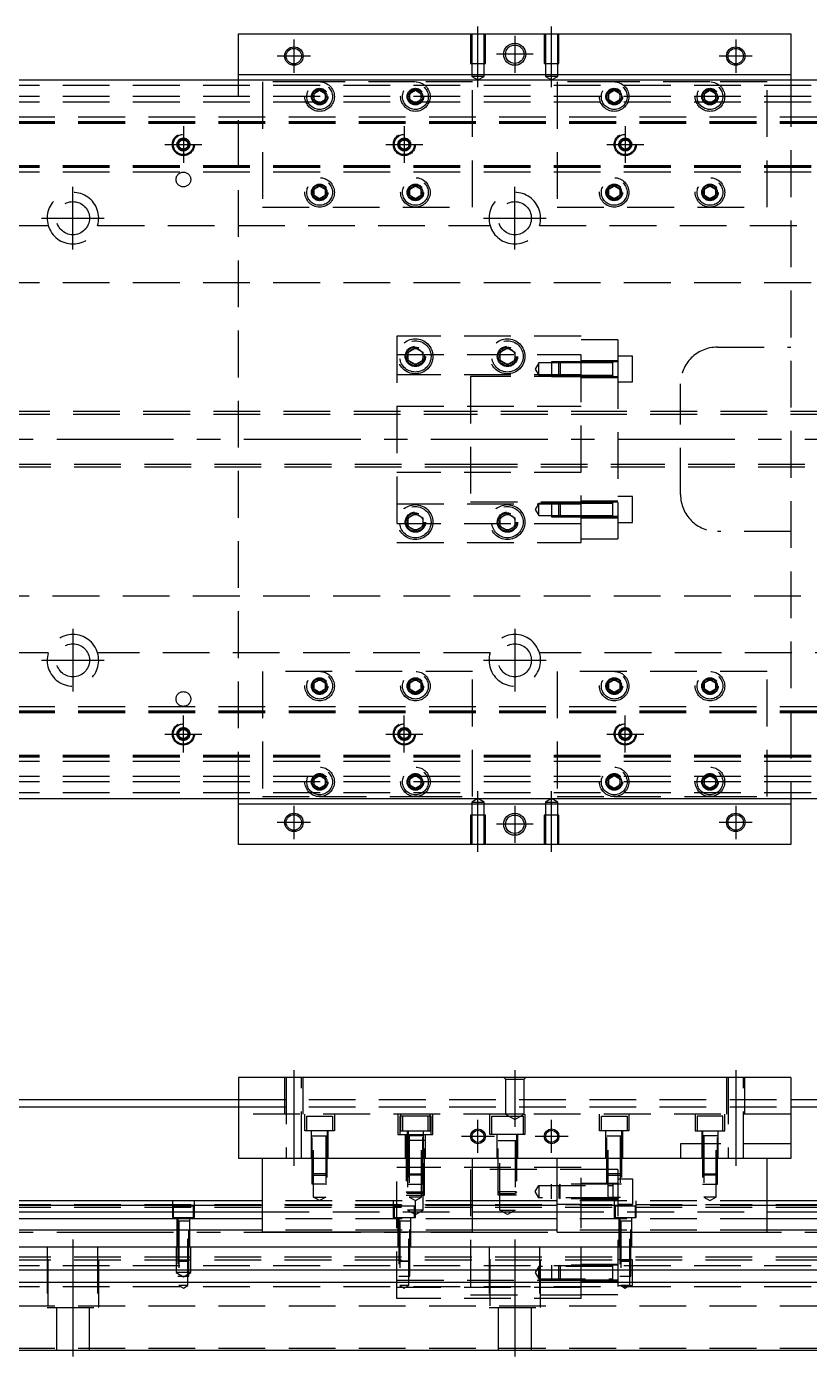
# Model space of a CAD drawing. Extents: x -21 to 783, y -275 to 112.
# Drawn here: x 174.4 to 387, y -249.2 to 112 of the extents above; entities that cross this region are included whole.
import ezdxf

# ---------------------------------------------------------------- set-up
doc = ezdxf.new("R2010")
doc.units = 0
doc.linetypes.add('CENTER', pattern=[50.8, 31.75, -6.35, 6.35, -6.35])
doc.linetypes.add('DASHED', pattern=[19.05, 12.7, -6.35])
doc.layers.get('0').update_dxf_attribs({"linetype": 'CONTINUOUS'})
doc.layers.add('CENTER', color=1, linetype='CENTER')

msp = doc.modelspace()

# ---------------------------------------------------------------- linework, layer by layer
at = {"color": 7, "linetype": 'CONTINUOUS'}
for p, q in [((232, 110), (382, 110)), ((232, 99), (232, 110)), ((382, 110), (382, 99)), ((232, 99), (382, 99)), ((232, 97.5), (232, 99)), ((382, 99), (382, 97.5)), ((611, 97.5), (3, 97.5)), ((3, -97.5), (611, -97.5)), ((232, -99), (232, -97.5)), ((382, -97.5), (382, -99)), ((232, -110), (232, -99)), ((382, -99), (232, -99)), ((382, -99), (382, -110)), ((382, -110), (232, -110)), ((232, -173.2), (232, -195.2)), ((382, -173.2), (232, -173.2)), ((382, -173.2), (382, -195.2)), ((3, -179.2), (232, -179.2)), ((382, -179.2), (611, -179.2)), ((11, -181.2), (232, -181.2)), ((382, -181.2), (603, -181.2)), ((382, -195.2), (232, -195.2)), ((238.5, -215.2), (238.5, -195.2)), ((295.5, -215.2), (295.5, -195.2)), ((318.5, -215.2), (318.5, -195.2)), ((375.5, -215.2), (375.5, -195.2)), ((238.5, -206.7), (17, -206.7)), ((238.5, -207.952272), (17, -207.952272)), ((318.5, -206.7), (295.5, -206.7)), ((318.5, -207.952272), (295.5, -207.952272)), ((597, -206.7), (375.5, -206.7)), ((597, -207.952272), (375.5, -207.952272)), ((17, -209.72668), (238.5, -209.72668)), ((238.5, -211.623076), (17, -211.623076)), ((295.5, -209.72668), (318.5, -209.72668)), ((318.5, -211.623076), (295.5, -211.623076)), ((375.5, -209.72668), (597, -209.72668)), ((597, -211.623076), (375.5, -211.623076)), ((238.5, -214.677372), (17, -214.677372)), ((295.5, -215.2), (238.5, -215.2)), ((318.5, -214.677372), (295.5, -214.677372)), ((318.5, -215.2), (375.5, -215.2)), ((597, -214.677372), (375.5, -214.677372)), ((17, -219.2), (597, -219.2)), ((597, -225.5), (17, -225.5)), ((597, -228.9), (17, -228.9)), ((17, -247.2), (597, -247.2))]:
    msp.add_line(p, q, dxfattribs=at)
at = {"color": 3, "linetype": 'DASHED'}
for p, q in [((295.000006, 110), (295.000006, 102)), ((295.35, 110), (295.35, 102)), ((298.65, 102), (298.65, 110)), ((298.999994, 102), (298.999994, 110)), ((315.000006, 110), (315.000006, 102)), ((315.35, 110), (315.35, 102)), ((318.65, 102), (318.65, 110)), ((318.999994, 102), (318.999994, 110)), ((295.000006, 102), (298.999994, 102)), ((295.35, 102), (295.35, 98.5)), ((298.65, 98.5), (298.65, 102)), ((315.000006, 102), (318.999994, 102)), ((315.35, 102), (315.35, 98.5)), ((318.65, 98.5), (318.65, 102)), ((297, 98.5), (295.35, 98.5)), ((295.35, 98.5), (297, 97.547372)), ((298.65, 98.5), (297, 98.5)), ((297, 97.547372), (298.65, 98.5)), ((317, 98.5), (315.35, 98.5)), ((315.35, 98.5), (317, 97.547372)), ((318.65, 98.5), (317, 98.5)), ((317, 97.547372), (318.65, 98.5)), ((597, 96), (17, 96)), ((232, -97.5), (232, 97.5)), ((254, 97), (238.5, 97)), ((238.5, 97), (238.5, 63)), ((252.5, 93.866026), (254, 94.73205)), ((280, 97), (254, 97)), ((254, 94.73205), (255.5, 93.866026)), ((278.5, 93.866026), (280, 94.73205)), ((295.5, 97), (280, 97)), ((280, 94.73205), (281.5, 93.866026)), ((295.5, 63), (295.5, 97)), ((334, 97), (318.5, 97)), ((318.5, 97), (318.5, 63)), ((332.5, 93.866026), (334, 94.73205)), ((360, 97), (334, 97)), ((334, 94.73205), (335.5, 93.866026)), ((358.5, 93.866026), (360, 94.73205)), ((375.5, 97), (360, 97)), ((360, 94.73205), (361.5, 93.866026)), ((375.5, 63), (375.5, 97)), ((382, 97.5), (382, -97.5)), ((597, 93), (17, 93)), ((597, 91.5), (17, 91.5)), ((252.5, 92.133974), (252.5, 93.866026)), ((254, 91.26795), (252.5, 92.133974)), ((255.5, 92.133974), (254, 91.26795)), ((255.5, 93.866026), (255.5, 92.133974)), ((255.973226, 93.326156), (256, 93)), ((278.5, 92.133974), (278.5, 93.866026)), ((280, 91.26795), (278.5, 92.133974)), ((281.5, 92.133974), (280, 91.26795)), ((281.5, 93.866026), (281.5, 92.133974)), ((281.973226, 93.326156), (282, 93)), ((332.5, 92.133974), (332.5, 93.866026)), ((334, 91.26795), (332.5, 92.133974)), ((335.5, 92.133974), (334, 91.26795)), ((335.5, 93.866026), (335.5, 92.133974)), ((335.973226, 93.326156), (336, 93)), ((358, 93), (358.030168, 93.346066)), ((358.5, 92.133974), (358.5, 93.866026)), ((360, 91.26795), (358.5, 92.133974)), ((361.5, 92.133974), (360, 91.26795)), ((361.5, 93.866026), (361.5, 92.133974)), ((17, 87.5), (597, 87.5)), ((17, 86.247728), (597, 86.247728)), ((17, 86.1147), (597, 86.1147)), ((17, 86.1), (597, 86.1)), ((17, 85.8), (597, 85.8)), ((215.5, 80), (215.516134, 80.21941)), ((215.75, 80.721688), (217, 81.443376)), ((215.75, 79.278312), (215.75, 80.721688)), ((217, 81.443376), (218.25, 80.721688)), ((218.25, 80.721688), (218.25, 79.278312)), ((275.5, 80), (275.516134, 80.21941)), ((275.75, 80.721688), (277, 81.443376)), ((275.75, 79.278312), (275.75, 80.721688)), ((277, 81.443376), (278.25, 80.721688)), ((278.25, 80.721688), (278.25, 79.278312)), ((335.5, 80), (335.52041, 80.24661)), ((335.75, 80.721688), (337, 81.443376)), ((335.75, 79.278312), (335.75, 80.721688)), ((337, 81.443376), (338.25, 80.721688)), ((338.25, 80.721688), (338.25, 79.278312)), ((217, 78.556624), (215.75, 79.278312)), ((218.25, 79.278312), (217, 78.556624)), ((277, 78.556624), (275.75, 79.278312)), ((278.25, 79.278312), (277, 78.556624)), ((337, 78.556624), (335.75, 79.278312)), ((338.25, 79.278312), (337, 78.556624)), ((597, 74.2), (17, 74.2)), ((597, 73.9), (17, 73.9)), ((597, 73.8853), (17, 73.8853)), ((597, 73.752272), (17, 73.752272)), ((597, 72.5), (17, 72.5)), ((252.5, 67.866026), (254, 68.73205)), ((254, 68.73205), (255.5, 67.866026)), ((278.5, 67.866026), (280, 68.73205)), ((280, 68.73205), (281.5, 67.866026)), ((332.5, 67.866026), (334, 68.73205)), ((334, 68.73205), (335.5, 67.866026)), ((358.5, 67.866026), (360, 68.73205)), ((360, 68.73205), (361.5, 67.866026)), ((252, 67), (252.030168, 67.346066)), ((252.5, 66.133974), (252.5, 67.866026)), ((254, 65.26795), (252.5, 66.133974)), ((255.5, 66.133974), (254, 65.26795)), ((255.5, 67.866026), (255.5, 66.133974)), ((278, 67), (278.023172, 67.30356)), ((278.5, 66.133974), (278.5, 67.866026)), ((280, 65.26795), (278.5, 66.133974)), ((281.5, 66.133974), (280, 65.26795)), ((281.5, 67.866026), (281.5, 66.133974)), ((332.5, 66.133974), (332.5, 67.866026)), ((334, 65.26795), (332.5, 66.133974)), ((335.5, 66.133974), (334, 65.26795)), ((335.5, 67.866026), (335.5, 66.133974)), ((335.973226, 67.326156), (336, 67)), ((358, 67), (358.030168, 67.346066)), ((358.5, 66.133974), (358.5, 67.866026)), ((360, 65.26795), (358.5, 66.133974)), ((361.5, 66.133974), (360, 65.26795)), ((361.5, 67.866026), (361.5, 66.133974)), ((238.5, 63), (295.5, 63)), ((318.5, 63), (375.5, 63)), ((73.708204, 58), (180.291796, 58)), ((193.708204, 58), (300.291796, 58)), ((313.708204, 58), (420.291796, 58)), ((597, 42.5), (29.1, 42.5)), ((275, 28), (275, -28)), ((325, 28), (275, 28)), ((325, -28), (325, 28)), ((335, 27), (325, 27)), ((335, 27), (335, 20.976176)), ((275, 23), (325, 23)), ((278, 23.6547), (280, 24.809402)), ((278, 21.3453), (278, 23.6547)), ((280, 24.809402), (282, 23.6547)), ((282, 23.6547), (282, 21.3453)), ((282.483582, 22.786038), (282.5, 22.5)), ((302.5, 22.5), (302.52689, 22.865682)), ((303, 23.6547), (305, 24.809402)), ((303, 21.3453), (303, 23.6547)), ((305, 24.809402), (307, 23.6547)), ((307, 23.6547), (307, 21.3453)), ((339, 22.552558), (335, 22.552558)), ((339, 15.552558), (339, 22.552558)), ((362, 25), (382, 25)), ((280, 20.190598), (278, 21.3453)), ((282, 21.3453), (280, 20.190598)), ((305, 20.190598), (303, 21.3453)), ((307, 21.3453), (305, 20.190598)), ((313.5, 20.702558), (312.547372, 19.052558)), ((312.547372, 19.052558), (313.5, 17.402558)), ((313.5, 17.402558), (313.5, 20.702558)), ((317, 20.702558), (313.5, 20.702558)), ((317, 21.052554), (317, 17.052564)), ((319.35, 21.052554), (317, 21.052554)), ((319, 20.702558), (317, 20.702558)), ((319.35, 21.052558), (319, 20.702558)), ((319, 17.402558), (319, 20.702558)), ((325, 20.702558), (319, 20.702558)), ((325, 20.702558), (319, 20.702558)), ((319.35, 21.052558), (319.35, 17.052558)), ((325, 21.052556), (319.35, 21.052558)), ((325, 21.052554), (319.35, 21.052554)), ((335, 21.302558), (325, 21.302558)), ((333.605, 21.052558), (325, 21.052556)), ((335, 20.976176), (325, 20.976176)), ((333.6, 20.702558), (325, 20.702558)), ((335, 21.052558), (333.595, 21.052558)), ((333.6, 17.05324), (333.6, 21.052564)), ((333.6, 20.836098), (333.6, 21.052558)), ((333.6, 21.052558), (333.6, 20.835892)), ((335, 20.976176), (335, -20.976176)), ((325, 17.5), (275, 17.5)), ((295, 17), (295, -17)), ((325, 17), (295, 17)), ((313.5, 17.402558), (317, 17.402558)), ((317, 17.402558), (319, 17.402558)), ((317, 17.052564), (319.35, 17.052564)), ((319, 17.402558), (325, 17.402558)), ((319, 17.402558), (319.35, 17.052558)), ((319, 17.402558), (325, 17.402558)), ((319.35, 17.052564), (325, 17.052564)), ((319.35, 17.052558), (325, 17.052562)), ((325, 17.402558), (333.6, 17.402558)), ((325, 17.052562), (333.605, 17.052558)), ((325, 16.802558), (335, 16.802558)), ((333.595, 17.052558), (335, 17.052558)), ((333.6, 17.269268), (333.6, 17.052558)), ((333.6, 17.052558), (333.6, 17.26902)), ((333.6, 17.052554), (333.6, 17.05324)), ((335, 15.552558), (339, 15.552558)), ((352, -15), (352, 15)), ((295, 7.5), (54, 7.5)), ((275, 9), (325, 9)), ((335, 7.5), (295, 7.5)), ((335, 7.499994), (295, 7.499994)), ((547.005, 7.5), (335, 7.5)), ((295, 6.75), (54, 6.75)), ((335, 6.75), (295, 6.75)), ((335, 6.75), (295, 6.75)), ((547, 6.75), (335, 6.75)), ((54, -6.75), (295, -6.75)), ((295, -6.75), (335, -6.75)), ((295, -6.75), (335, -6.75)), ((335, -6.75), (547, -6.75)), ((54, -7.5), (295, -7.5)), ((325, -9), (275, -9)), ((295, -7.499994), (335, -7.499994)), ((295, -7.5), (335, -7.5)), ((335, -7.5), (547.005, -7.5)), ((275, -17.5), (325, -17.5)), ((295, -17), (325, -17)), ((313.5, -17.402558), (312.547372, -19.052558)), ((313.5, -20.702558), (313.5, -17.402558)), ((317, -17.402558), (313.5, -17.402558)), ((317, -17.052564), (317, -21.052554)), ((319.35, -17.052564), (317, -17.052564)), ((319, -17.402558), (317, -17.402558)), ((319.35, -17.052558), (319, -17.402558)), ((319, -20.702558), (319, -17.402558)), ((325, -17.402558), (319, -17.402558)), ((325, -17.402558), (319, -17.402558)), ((319.35, -17.052558), (319.35, -21.052558)), ((325, -17.052562), (319.35, -17.052558)), ((325, -17.052564), (319.35, -17.052564)), ((335, -16.802558), (325, -16.802558)), ((333.605, -17.052558), (325, -17.052562)), ((333.6, -17.402558), (325, -17.402558)), ((335, -17.052558), (333.595, -17.052558)), ((333.6, -21.051878), (333.6, -17.052554)), ((333.6, -17.26902), (333.6, -17.052558)), ((333.6, -17.052558), (333.6, -17.269226)), ((333.6, -20.836098), (333.6, -17.26902)), ((339, -15.552558), (335, -15.552558)), ((339, -22.552558), (339, -15.552558)), ((278, -21.3453), (280, -20.190598)), ((278, -23.6547), (278, -21.3453)), ((280, -20.190598), (282, -21.3453)), ((282, -21.3453), (282, -23.6547)), ((303, -21.3453), (305, -20.190598)), ((303, -23.6547), (303, -21.3453)), ((305, -20.190598), (307, -21.3453)), ((307, -21.3453), (307, -23.6547)), ((312.547372, -19.052558), (313.5, -20.702558)), ((313.5, -20.702558), (317, -20.702558)), ((317, -20.702558), (319, -20.702558)), ((317, -21.052554), (319.35, -21.052554)), ((319, -20.702558), (325, -20.702558)), ((319, -20.702558), (319.35, -21.052558)), ((319, -20.702558), (325, -20.702558)), ((319.35, -21.052554), (325, -21.052554)), ((319.35, -21.052558), (325, -21.052556)), ((325, -20.702558), (333.6, -20.702558)), ((335, -20.976176), (325, -20.976176)), ((325, -21.052556), (333.605, -21.052558)), ((325, -21.302558), (335, -21.302558)), ((333.595, -21.052558), (335, -21.052558)), ((333.6, -20.83585), (333.6, -21.052558)), ((333.6, -21.052558), (333.6, -20.836098)), ((333.6, -21.052564), (333.6, -21.051878)), ((335, -20.976176), (335, -27)), ((325, -23), (275, -23)), ((277.5, -22.5), (277.534018, -22.088984)), ((280, -24.809402), (278, -23.6547)), ((282, -23.6547), (280, -24.809402)), ((302.5, -22.5), (302.52689, -22.134318)), ((305, -24.809402), (303, -23.6547)), ((307, -23.6547), (305, -24.809402)), ((335, -22.552558), (339, -22.552558)), ((382, -25), (362, -25)), ((275, -28), (325, -28)), ((325, -27), (335, -27)), ((29.1, -42.5), (597, -42.5)), ((180.291796, -58), (73.708204, -58)), ((300.291796, -58), (193.708204, -58)), ((420.291796, -58), (313.708204, -58)), ((238.5, -63), (238.5, -97)), ((295.5, -63), (238.5, -63)), ((295.5, -97), (295.5, -63)), ((375.5, -63), (318.5, -63)), ((318.5, -63), (318.5, -97)), ((375.5, -97), (375.5, -63)), ((252, -67), (252.030168, -66.653934)), ((252.5, -66.133974), (254, -65.26795)), ((252.5, -67.866026), (252.5, -66.133974)), ((254, -68.73205), (252.5, -67.866026)), ((254, -65.26795), (255.5, -66.133974)), ((255.5, -67.866026), (254, -68.73205)), ((255.5, -66.133974), (255.5, -67.866026)), ((278, -67), (278.023172, -66.69644)), ((278.5, -66.133974), (280, -65.26795)), ((278.5, -67.866026), (278.5, -66.133974)), ((280, -68.73205), (278.5, -67.866026)), ((280, -65.26795), (281.5, -66.133974)), ((281.5, -67.866026), (280, -68.73205)), ((281.5, -66.133974), (281.5, -67.866026)), ((332, -67), (332.023172, -66.69644)), ((332.5, -66.133974), (334, -65.26795)), ((332.5, -67.866026), (332.5, -66.133974)), ((334, -68.73205), (332.5, -67.866026)), ((334, -65.26795), (335.5, -66.133974)), ((335.5, -67.866026), (334, -68.73205)), ((335.5, -66.133974), (335.5, -67.866026)), ((358.5, -66.133974), (360, -65.26795)), ((358.5, -67.866026), (358.5, -66.133974)), ((360, -68.73205), (358.5, -67.866026)), ((360, -65.26795), (361.5, -66.133974)), ((361.5, -67.866026), (360, -68.73205)), ((361.5, -66.133974), (361.5, -67.866026)), ((361.973226, -66.673844), (362, -67)), ((17, -72.5), (597, -72.5)), ((17, -73.752272), (597, -73.752272)), ((17, -73.8853), (597, -73.8853)), ((17, -73.9), (597, -73.9)), ((17, -74.2), (597, -74.2)), ((215.75, -79.278312), (217, -78.556624)), ((215.75, -80.721688), (215.75, -79.278312)), ((217, -78.556624), (218.25, -79.278312)), ((218.25, -79.278312), (218.25, -80.721688)), ((275.75, -79.278312), (277, -78.556624)), ((275.75, -80.721688), (275.75, -79.278312)), ((277, -78.556624), (278.25, -79.278312)), ((278.25, -79.278312), (278.25, -80.721688)), ((335.75, -79.278312), (337, -78.556624)), ((335.75, -80.721688), (335.75, -79.278312)), ((337, -78.556624), (338.25, -79.278312)), ((338.25, -79.278312), (338.25, -80.721688)), ((217, -81.443376), (215.75, -80.721688)), ((218.25, -80.721688), (217, -81.443376)), ((218.477374, -79.74045), (218.5, -80)), ((277, -81.443376), (275.75, -80.721688)), ((278.25, -80.721688), (277, -81.443376)), ((278.477374, -79.74045), (278.5, -80)), ((335.5, -80), (335.52041, -79.75339)), ((337, -81.443376), (335.75, -80.721688)), ((338.25, -80.721688), (337, -81.443376)), ((597, -85.8), (17, -85.8)), ((597, -86.1), (17, -86.1)), ((597, -86.1147), (17, -86.1147)), ((597, -86.247728), (17, -86.247728)), ((597, -87.5), (17, -87.5)), ((597, -91.5), (17, -91.5)), ((597, -93), (17, -93)), ((252, -93), (252.030168, -92.653934)), ((252.5, -92.133974), (254, -91.26795)), ((252.5, -93.866026), (252.5, -92.133974)), ((254, -94.73205), (252.5, -93.866026)), ((254, -91.26795), (255.5, -92.133974)), ((255.5, -93.866026), (254, -94.73205)), ((255.5, -92.133974), (255.5, -93.866026)), ((278.5, -92.133974), (280, -91.26795)), ((278.5, -93.866026), (278.5, -92.133974)), ((280, -94.73205), (278.5, -93.866026)), ((280, -91.26795), (281.5, -92.133974)), ((281.5, -93.866026), (280, -94.73205)), ((281.5, -92.133974), (281.5, -93.866026)), ((281.973226, -92.673844), (282, -93)), ((332, -93), (332.023172, -92.69644)), ((332.5, -92.133974), (334, -91.26795)), ((332.5, -93.866026), (332.5, -92.133974)), ((334, -94.73205), (332.5, -93.866026)), ((334, -91.26795), (335.5, -92.133974)), ((335.5, -93.866026), (334, -94.73205)), ((335.5, -92.133974), (335.5, -93.866026)), ((358.5, -92.133974), (360, -91.26795)), ((358.5, -93.866026), (358.5, -92.133974)), ((360, -94.73205), (358.5, -93.866026)), ((360, -91.26795), (361.5, -92.133974)), ((361.5, -93.866026), (360, -94.73205)), ((361.5, -92.133974), (361.5, -93.866026)), ((361.973226, -92.673844), (362, -93)), ((597, -96), (17, -96)), ((238.5, -97), (254, -97)), ((254, -97), (280, -97)), ((280, -97), (295.5, -97)), ((318.5, -97), (334, -97)), ((334, -97), (360, -97)), ((360, -97), (375.5, -97)), ((297, -97.547372), (295.35, -98.5)), ((295.35, -98.5), (297, -98.5)), ((295.35, -98.5), (295.35, -102)), ((298.65, -98.5), (297, -97.547372)), ((297, -98.5), (298.65, -98.5)), ((298.65, -102), (298.65, -98.5)), ((317, -97.547372), (315.35, -98.5)), ((315.35, -98.5), (317, -98.5)), ((315.35, -98.5), (315.35, -102)), ((318.65, -98.5), (317, -97.547372)), ((317, -98.5), (318.65, -98.5)), ((318.65, -102), (318.65, -98.5)), ((298.999994, -102), (295.000006, -102)), ((295.000006, -102), (295.000006, -110)), ((295.35, -102), (295.35, -110)), ((298.65, -110), (298.65, -102)), ((298.999994, -110), (298.999994, -102)), ((318.999994, -102), (315.000006, -102)), ((315.000006, -102), (315.000006, -110)), ((315.35, -102), (315.35, -110)), ((318.65, -110), (318.65, -102)), ((318.999994, -110), (318.999994, -102)), ((244.500006, -173.2), (244.500006, -183.2)), ((244.9, -173.2), (244.9, -195.2)), ((249.1, -195.2), (249.1, -173.2)), ((249.499994, -183.2), (249.499994, -173.2)), ((304.5, -173.7), (304, -173.2)), ((309.5, -173.7), (310, -173.2)), ((364.500006, -173.2), (364.500006, -183.2)), ((364.9, -173.2), (364.9, -195.2)), ((369.1, -195.2), (369.1, -173.2)), ((369.499994, -183.2), (369.499994, -173.2)), ((304.5, -173.7), (304.5, -183.2)), ((304.5, -173.7), (309.5, -173.7)), ((309.5, -183.2), (309.5, -173.7)), ((232, -179.2), (382, -179.2)), ((232, -181.2), (382, -181.2)), ((382, -183.2), (232, -183.2)), ((250, -187.7), (250, -183.2)), ((250.5, -183.7), (257.5, -183.7)), ((250.5, -187.7), (250.5, -183.7)), ((257.5, -183.7), (257.5, -187.7)), ((258, -183.2), (258, -187.7)), ((275.25, -183.2), (275.25, -188.7)), ((276.5, -183.7), (275.75, -183.7)), ((275.75, -183.7), (275.75, -188.7)), ((276, -183.2), (276, -187.7)), ((283.5, -183.7), (276.5, -183.7)), ((276.5, -183.7), (276.5, -187.7)), ((283.5, -183.7), (276.5, -183.7)), ((283.5, -187.7), (283.5, -183.7)), ((284.25, -183.7), (283.5, -183.7)), ((284, -187.7), (284, -183.2)), ((284.25, -188.7), (284.25, -183.7)), ((284.75, -188.7), (284.75, -183.2)), ((300.25, -188.7), (300.25, -183.2)), ((300.75, -183.7), (301.5, -183.7)), ((300.75, -188.7), (300.75, -183.7)), ((301.5, -183.7), (308.5, -183.7)), ((309.5, -183.2), (304.5, -183.2)), ((304.5, -183.2), (307, -184.643376)), ((307, -184.643376), (309.5, -183.2)), ((308.5, -183.7), (309.25, -183.7)), ((309.25, -183.7), (309.25, -188.7)), ((309.75, -183.2), (309.75, -188.7)), ((330, -187.7), (330, -183.2)), ((330.5, -183.7), (337.5, -183.7)), ((330.5, -187.7), (330.5, -183.7)), ((337.5, -183.7), (337.5, -187.7)), ((338, -183.2), (338, -187.7)), ((356, -183.2), (356, -187.7)), ((363.5, -183.7), (356.5, -183.7)), ((356.5, -183.7), (356.5, -187.7)), ((363.5, -187.7), (363.5, -183.7)), ((364, -187.7), (364, -183.2)), ((258, -187.7), (250, -187.7)), ((251.75, -195.2), (251.75, -187.7)), ((252.000006, -202.2), (251.999986, -187.7)), ((256.000014, -187.7), (255.999994, -202.2)), ((256.25, -187.7), (256.25, -195.2)), ((276, -187.7), (284, -187.7)), ((277.75, -187.7), (277.75, -195.2)), ((277.999986, -187.7), (278.000006, -202.2)), ((281.999994, -202.2), (282.000014, -187.7)), ((282.25, -195.2), (282.25, -187.7)), ((338, -187.7), (330, -187.7)), ((331.75, -195.2), (331.75, -187.7)), ((332.000006, -202.2), (331.999986, -187.7)), ((336.000014, -187.7), (335.999994, -202.2)), ((336.25, -187.7), (336.25, -195.2)), ((356, -187.7), (364, -187.7)), ((357.75, -187.7), (357.75, -195.2)), ((357.999986, -187.7), (358.000006, -202.2)), ((361.999994, -202.2), (362.000014, -187.7)), ((362.25, -195.2), (362.25, -187.7)), ((251.999994, -189.1), (256.000006, -189.1)), ((252.35, -205.7), (252.35, -189.1)), ((255.65, -189.1), (255.65, -205.7)), ((275.25, -188.7), (284.75, -188.7)), ((277.25, -188.7), (277.25, -195.2)), ((282.500006, -190.3), (277.499994, -190.3)), ((277.500006, -188.7), (277.500006, -205.2)), ((277.9, -190.3), (277.9, -209.2)), ((282.000006, -189.1), (277.999994, -189.1)), ((278.35, -189.1), (278.35, -205.7)), ((281.65, -205.7), (281.65, -189.1)), ((282.1, -209.2), (282.1, -190.3)), ((282.499994, -205.2), (282.499994, -188.7)), ((282.75, -195.2), (282.75, -188.7)), ((309.75, -188.7), (300.25, -188.7)), ((302.25, -195.2), (302.25, -188.7)), ((302.499994, -190.3), (307.500006, -190.3)), ((302.500006, -205.2), (302.500006, -188.7)), ((302.9, -209.2), (302.9, -190.3)), ((307.1, -190.3), (307.1, -209.2)), ((307.499994, -188.7), (307.499994, -205.2)), ((307.75, -188.7), (307.75, -195.2)), ((331.999994, -189.1), (336.000006, -189.1)), ((332.35, -205.7), (332.35, -189.1)), ((335.65, -189.1), (335.65, -205.7)), ((352, -191.2), (352, -195.2)), ((382, -191.2), (352, -191.2)), ((362.000006, -189.1), (357.999994, -189.1)), ((358.35, -189.1), (358.35, -205.7)), ((361.65, -205.7), (361.65, -189.1)), ((275, -233.2), (275, -195.2)), ((325, -197.7), (275, -197.7)), ((332, -198.2), (295, -198.2)), ((295, -198.2), (295, -232.2)), ((325, -233.2), (325, -195.2)), ((325, -232.2), (325, -198.2)), ((332.35, -198.2), (332, -198.2)), ((335, -198.2), (332.35, -198.2)), ((335, -198.2), (335, -232.2)), ((256, -199.35), (252, -199.35)), ((252.35, -199.7), (252, -199.35)), ((255.999994, -202.2), (252.000006, -202.2)), ((252.35, -199.7), (255.65, -199.7)), ((256, -199.35), (255.65, -199.7)), ((278, -199.35), (282, -199.35)), ((278, -199.35), (278.35, -199.7)), ((278.000006, -202.2), (281.999994, -202.2)), ((281.65, -199.7), (278.35, -199.7)), ((281.65, -199.7), (282, -199.35)), ((335, -202.199975), (317, -202.200006)), ((317, -206.199994), (317, -202.200006)), ((319, -202.55), (319.35, -202.2)), ((319.35, -204.9), (319.35, -202.2)), ((325, -201.95), (335, -201.95)), ((336, -199.35), (332, -199.35)), ((332.35, -199.7), (332, -199.35)), ((335.999994, -202.2), (332.000006, -202.2)), ((332.35, -199.7), (335.65, -199.7)), ((333.6, -202.199994), (333.6, -206.200006)), ((335, -200.7), (339, -200.7)), ((336, -199.35), (335.65, -199.7)), ((339, -200.7), (339, -207.7)), ((358, -199.35), (362, -199.35)), ((358, -199.35), (358.35, -199.7)), ((358.000006, -202.2), (361.999994, -202.2)), ((361.65, -199.7), (358.35, -199.7)), ((361.65, -199.7), (362, -199.35)), ((252.35, -205.7), (255.65, -205.7)), ((254, -206.652628), (252.35, -205.7)), ((255.65, -205.7), (254, -206.652628)), ((277.5, -204.3), (282.5, -204.3)), ((277.5, -204.3), (277.9, -204.7)), ((277.500006, -205.2), (282.499994, -205.2)), ((282.1, -204.7), (277.9, -204.7)), ((281.65, -205.7), (278.35, -205.7)), ((278.35, -205.7), (280, -206.652628)), ((280, -206.652628), (281.65, -205.7)), ((282.1, -204.7), (282.5, -204.3)), ((307.5, -204.3), (302.5, -204.3)), ((302.9, -204.7), (302.5, -204.3)), ((307.499994, -205.2), (302.500006, -205.2)), ((302.9, -204.7), (307.1, -204.7)), ((307.5, -204.3), (307.1, -204.7)), ((312.547372, -204.2), (313.5, -202.55)), ((313.5, -205.85), (312.547372, -204.2)), ((313.5, -202.55), (313.5, -205.85)), ((313.5, -202.55), (333.6, -202.55)), ((333.6, -205.85), (313.5, -205.85)), ((319, -202.55), (319, -204.9)), ((319, -204.9), (319, -205.85)), ((319.35, -206.2), (319, -205.85)), ((319.35, -206.2), (319.35, -204.9)), ((332.35, -205.7), (335.65, -205.7)), ((334, -206.652628), (332.35, -205.7)), ((335.65, -205.7), (334, -206.652628)), ((361.65, -205.7), (358.35, -205.7)), ((358.35, -205.7), (360, -206.652628)), ((360, -206.652628), (361.65, -205.7)), ((54, -207.699332), (547.005, -207.699332)), ((54, -208.449332), (547, -208.449332)), ((214, -206.7), (214, -211.2)), ((219.75, -208.2), (214.25, -208.2)), ((214.25, -208.2), (214.25, -211.2)), ((219.75, -211.2), (219.75, -208.2)), ((220, -211.2), (220, -206.7)), ((295.5, -206.7), (238.5, -206.7)), ((295.5, -207.952272), (238.5, -207.952272)), ((274, -206.7), (274, -211.2)), ((279.75, -208.2), (274.25, -208.2)), ((274.25, -208.2), (274.25, -211.2)), ((282.1, -209.2), (277.9, -209.2)), ((277.9, -209.2), (280, -210.412436)), ((279.75, -211.2), (279.75, -208.2)), ((280, -211.2), (280, -206.7)), ((280, -210.412436), (282.1, -209.2)), ((302.9, -209.2), (307.1, -209.2)), ((305, -210.412436), (302.9, -209.2)), ((307.1, -209.2), (305, -210.412436)), ((335, -206.200025), (317, -206.199994)), ((375.5, -206.7), (318.5, -206.7)), ((325, -207.700006), (318.5, -207.700006)), ((375.5, -207.952272), (318.5, -207.952272)), ((335, -206.45), (325, -206.45)), ((334, -206.7), (334, -211.2)), ((339.75, -208.2), (334.25, -208.2)), ((334.25, -208.2), (334.25, -211.2)), ((335, -207.7), (339, -207.7)), ((339, -207.7), (335, -207.7)), ((339.75, -211.2), (339.75, -208.2)), ((340, -211.2), (340, -206.7)), ((214, -211.2), (220, -211.2)), ((215.25, -211.2), (215.25, -219.2)), ((218.500006, -212.2), (215.499994, -212.2)), ((215.500006, -211.2), (215.500006, -227.2)), ((215.75, -212.2), (215.75, -229.7)), ((218.25, -229.7), (218.25, -212.2)), ((218.499994, -227.2), (218.499994, -211.2)), ((218.75, -219.2), (218.75, -211.2)), ((238.5, -209.72668), (295.5, -209.72668)), ((295.5, -211.623076), (238.5, -211.623076)), ((274, -211.2), (280, -211.2)), ((275.25, -211.2), (275.25, -219.2)), ((278.500006, -212.2), (275.499994, -212.2)), ((275.500006, -211.2), (275.500006, -227.2)), ((275.75, -212.2), (275.75, -229.7)), ((278.25, -229.7), (278.25, -212.2)), ((278.499994, -227.2), (278.499994, -211.2)), ((278.75, -219.2), (278.75, -211.2)), ((318.5, -209.72668), (375.5, -209.72668)), ((375.5, -211.623076), (318.5, -211.623076)), ((334, -211.2), (340, -211.2)), ((335.25, -211.2), (335.25, -219.2)), ((338.500006, -212.2), (335.499994, -212.2)), ((335.500006, -211.2), (335.500006, -227.2)), ((335.75, -212.2), (335.75, -229.7)), ((338.25, -229.7), (338.25, -212.2)), ((338.499994, -227.2), (338.499994, -211.2)), ((338.75, -219.2), (338.75, -211.2)), ((295.5, -214.677372), (238.5, -214.677372)), ((375.5, -214.677372), (318.5, -214.677372)), ((180, -219.2), (180, -235.7)), ((180.291796, -235.2), (180.291796, -219.2)), ((193.708204, -219.2), (193.708204, -235.2)), ((194, -235.7), (194, -219.2)), ((215, -219.2), (215, -226.2)), ((219, -226.2), (219, -219.2)), ((300, -219.2), (300, -235.7)), ((300.291796, -235.2), (300.291796, -219.2)), ((313.708204, -219.2), (313.708204, -235.2)), ((314, -235.7), (314, -219.2)), ((54, -221.95), (547, -221.95)), ((54, -222.7), (547.005, -222.7)), ((215.5, -222.95), (218.5, -222.95)), ((215.5, -222.95), (215.75, -223.2)), ((218.25, -223.2), (215.75, -223.2)), ((218.25, -223.2), (218.5, -222.95)), ((275.5, -222.95), (278.5, -222.95)), ((275.5, -222.95), (275.75, -223.2)), ((278.25, -223.2), (275.75, -223.2)), ((278.25, -223.2), (278.5, -222.95)), ((339, -222.7), (335, -222.7)), ((335.5, -222.95), (338.5, -222.95)), ((335.5, -222.95), (335.75, -223.2)), ((338.25, -223.2), (335.75, -223.2)), ((338.25, -223.2), (338.5, -222.95)), ((339, -229.7), (339, -222.7)), ((597, -224.35), (17, -224.35)), ((219, -226.2), (215, -226.2)), ((215, -226.2), (217, -227.3547)), ((215.500006, -227.2), (218.499994, -227.2)), ((217, -227.3547), (219, -226.2)), ((275.500006, -227.2), (278.499994, -227.2)), ((313.5, -224.55), (312.547372, -226.2)), ((312.547372, -226.2), (313.5, -227.85)), ((313.5, -227.85), (313.5, -224.55)), ((333.6, -224.55), (313.5, -224.55)), ((335, -224.199975), (317, -224.200006)), ((317, -224.200006), (317, -228.199994)), ((319.35, -224.2), (319, -224.55)), ((319, -225.5), (319, -224.55)), ((319, -227.85), (319, -225.5)), ((319.35, -224.2), (319.35, -225.5)), ((319.35, -225.5), (319.35, -228.2)), ((335, -223.95), (325, -223.95)), ((333.6, -228.200006), (333.6, -224.199994)), ((335.500006, -227.2), (338.499994, -227.2)), ((597, -230.05), (17, -230.05)), ((218.25, -229.7), (215.75, -229.7)), ((215.75, -229.7), (217, -230.421688)), ((217, -230.421688), (218.25, -229.7)), ((275, -228.2), (325, -228.2)), ((325, -230.208332), (275, -230.208332)), ((278.25, -229.7), (275.75, -229.7)), ((275.75, -229.7), (277, -230.421688)), ((277, -230.421688), (278.25, -229.7)), ((313.5, -227.85), (333.6, -227.85)), ((335, -228.200025), (317, -228.199994)), ((319, -227.85), (319.35, -228.2)), ((325, -228.45), (335, -228.45)), ((335, -229.7), (339, -229.7)), ((338.25, -229.7), (335.75, -229.7)), ((335.75, -229.7), (337, -230.421688)), ((337, -230.421688), (338.25, -229.7)), ((325, -233.2), (275, -233.2)), ((295, -232.2), (325, -232.2)), ((335, -232.2), (325, -232.2)), ((17, -235.2), (597, -235.2)), ((180, -235.7), (194, -235.7)), ((182.5, -235.7), (182.5, -247.2)), ((191.5, -247.2), (191.5, -235.7)), ((300, -235.7), (314, -235.7)), ((302.5, -235.7), (302.5, -247.2)), ((311.5, -247.2), (311.5, -235.7)), ((17, -246.7), (597, -246.7))]:
    msp.add_line(p, q, dxfattribs=at)
at = {"color": 3, "linetype": 'CONTINUOUS'}
for centre, radius in [((247, 104), 2.5), ((367, 104), 2.5), ((247, -104), 2.5), ((367, -104), 2.5), ((297, -189.2), 2), ((317, -189.2), 2)]:
    msp.add_circle(centre, radius, dxfattribs=at)
at = {"color": 7, "linetype": 'CONTINUOUS'}
for centre, radius in [((247, 104), 2.1), ((307, 104.5), 3), ((307, 104.5), 2.5), ((367, 104), 2.1), ((247, -104), 2.1), ((307, -104.5), 3), ((307, -104.5), 2.5), ((367, -104), 2.1), ((297, -189.2), 1.65), ((317, -189.2), 1.65)]:
    msp.add_circle(centre, radius, dxfattribs=at)
at = {"color": 3, "linetype": 'DASHED'}
for centre, radius in [((254, 93), 4), ((254, 93), 3.5), ((254, 93), 2.25), ((254, 93), 2), ((280, 93), 4), ((280, 93), 3.5), ((280, 93), 2.25), ((280, 93), 2), ((334, 93), 4), ((334, 93), 3.5), ((334, 93), 2.25), ((334, 93), 2), ((360, 93), 4), ((360, 93), 3.5), ((360, 93), 2.25), ((360, 93), 2), ((217, 80), 3), ((217, 80), 2.75), ((217, 80), 1.75), ((217, 80), 1.5), ((217, 80), 1.25), ((277, 80), 3), ((277, 80), 2.75), ((277, 80), 1.75), ((277, 80), 1.5), ((277, 80), 1.25), ((337, 80), 3), ((337, 80), 2.75), ((337, 80), 1.75), ((337, 80), 1.5), ((337, 80), 1.25), ((217, 70.5), 2), ((254, 67), 4), ((254, 67), 3.5), ((254, 67), 2.25), ((254, 67), 2), ((254, 67), 1.65), ((280, 67), 4), ((280, 67), 3.5), ((280, 67), 2.25), ((280, 67), 2), ((280, 67), 1.65), ((334, 67), 4), ((334, 67), 3.5), ((334, 67), 2.25), ((334, 67), 2), ((334, 67), 1.65), ((360, 67), 4), ((360, 67), 3.5), ((360, 67), 2.25), ((360, 67), 2), ((360, 67), 1.65), ((187, 60), 4.5), ((307, 60), 4.5), ((280, 22.5), 4.75), ((280, 22.5), 4.25), ((305, 22.5), 4.75), ((305, 22.5), 4.25), ((280, 22.5), 2.75), ((280, 22.5), 2.5), ((280, 22.5), 2.1), ((305, 22.5), 2.75), ((305, 22.5), 2.5), ((305, 22.5), 2.1), ((280, -22.5), 4.75), ((305, -22.5), 4.75), ((280, -22.5), 4.25), ((280, -22.5), 2.75), ((280, -22.5), 2.5), ((280, -22.5), 2.1), ((305, -22.5), 4.25), ((305, -22.5), 2.75), ((305, -22.5), 2.5), ((305, -22.5), 2.1), ((187, -60), 4.5), ((307, -60), 4.5), ((254, -67), 4), ((254, -67), 3.5), ((254, -67), 2.25), ((254, -67), 2), ((280, -67), 4), ((280, -67), 3.5), ((280, -67), 2.25), ((280, -67), 2), ((334, -67), 4), ((334, -67), 3.5), ((334, -67), 2.25), ((334, -67), 2), ((360, -67), 4), ((360, -67), 3.5), ((360, -67), 2.25), ((360, -67), 2), ((217, -70.5), 2), ((254, -67), 1.65), ((280, -67), 1.65), ((334, -67), 1.65), ((360, -67), 1.65), ((217, -80), 3), ((217, -80), 2.75), ((217, -80), 1.75), ((217, -80), 1.5), ((217, -80), 1.25), ((277, -80), 3), ((277, -80), 2.75), ((277, -80), 1.75), ((277, -80), 1.5), ((277, -80), 1.25), ((337, -80), 3), ((337, -80), 2.75), ((337, -80), 1.75), ((337, -80), 1.5), ((337, -80), 1.25), ((254, -93), 4), ((254, -93), 3.5), ((280, -93), 4), ((280, -93), 3.5), ((334, -93), 4), ((334, -93), 3.5), ((360, -93), 4), ((360, -93), 3.5), ((254, -93), 2.25), ((254, -93), 2), ((280, -93), 2.25), ((280, -93), 2), ((334, -93), 2.25), ((334, -93), 2), ((360, -93), 2.25), ((360, -93), 2)]:
    msp.add_circle(centre, radius, dxfattribs=at)
for centre, radius, start, end in [((254, 93), 1.65, 144.619977, 155.380023), ((254, 93), 1.65, 95.380023, 144.619977), ((254, 93), 1.65, 84.619977, 95.380023), ((254, 93), 1.65, 35.380023, 84.619977), ((254, 93), 1.65, 24.619977, 35.380023), ((280, 93), 1.65, 144.619977, 155.380023), ((280, 93), 1.65, 95.380023, 144.619977), ((280, 93), 1.65, 84.619977, 95.380023), ((280, 93), 1.65, 35.380023, 84.619977), ((280, 93), 1.65, 24.619977, 35.380023), ((334, 93), 1.65, 144.619977, 155.380023), ((334, 93), 1.65, 95.380023, 144.619977), ((334, 93), 1.65, 84.619977, 95.380023), ((334, 93), 1.65, 35.380023, 84.619977), ((334, 93), 1.65, 24.619977, 35.380023), ((360, 93), 1.65, 144.619977, 155.380023), ((360, 93), 1.65, 95.380023, 144.619977), ((360, 93), 1.65, 84.619977, 95.380023), ((360, 93), 1.65, 35.380023, 84.619977), ((360, 93), 1.65, 24.619977, 35.380023), ((254, 93), 1.65, 155.380023, 180), ((254, 93), 1.65, 180, 204.619977), ((254, 93), 1.65, 204.619977, 215.380023), ((254, 93), 1.65, 215.380023, 264.619977), ((254, 93), 1.65, 264.619977, 275.380023), ((254, 93), 1.65, 275.380023, 324.619977), ((254, 93), 1.65, 324.619977, 335.380023), ((254, 93), 1.65, 335.380023, 24.619977), ((280, 93), 1.65, 155.380023, 180), ((280, 93), 1.65, 180, 204.619977), ((280, 93), 1.65, 204.619977, 215.380023), ((280, 93), 1.65, 215.380023, 264.619977), ((280, 93), 1.65, 264.619977, 275.380023), ((280, 93), 1.65, 275.380023, 324.619977), ((280, 93), 1.65, 324.619977, 335.380023), ((280, 93), 1.65, 335.380023, 24.619977), ((334, 93), 1.65, 155.380023, 180), ((334, 93), 1.65, 180, 204.619977), ((334, 93), 1.65, 204.619977, 215.380023), ((334, 93), 1.65, 215.380023, 264.619977), ((334, 93), 1.65, 264.619977, 275.380023), ((334, 93), 1.65, 275.380023, 324.619977), ((334, 93), 1.65, 324.619977, 335.380023), ((334, 93), 1.65, 335.380023, 24.619977), ((360, 93), 1.65, 155.380023, 180), ((360, 93), 1.65, 180, 204.619977), ((360, 93), 1.65, 204.619977, 215.380023), ((360, 93), 1.65, 215.380023, 264.619977), ((360, 93), 1.65, 264.619977, 275.380023), ((360, 93), 1.65, 275.380023, 324.619977), ((360, 93), 1.65, 324.619977, 335.380023), ((360, 93), 1.65, 335.380023, 24.619977), ((187, 60), 7, 343.39845, 196.60155), ((307, 60), 7, 343.39845, 196.60155), ((187, 60), 7, 196.60155, 343.39845), ((307, 60), 7, 196.60155, 343.39845), ((362, 15), 10, 90, 180), ((362, -15), 10, 180, 270), ((187, -60), 7, 16.60155, 163.39845), ((307, -60), 7, 16.60155, 163.39845), ((187, -60), 7, 163.39845, 16.60155), ((307, -60), 7, 163.39845, 16.60155), ((254, -93), 1.65, 155.380023, 180), ((254, -93), 1.65, 180, 204.619977), ((254, -93), 1.65, 144.619977, 155.380023), ((254, -93), 1.65, 204.619977, 215.380023), ((254, -93), 1.65, 95.380023, 144.619977), ((254, -93), 1.65, 84.619977, 95.380023), ((254, -93), 1.65, 35.380023, 84.619977), ((254, -93), 1.65, 24.619977, 35.380023), ((254, -93), 1.65, 324.619977, 335.380023), ((254, -93), 1.65, 335.380023, 24.619977), ((280, -93), 1.65, 155.380023, 180), ((280, -93), 1.65, 180, 204.619977), ((280, -93), 1.65, 144.619977, 155.380023), ((280, -93), 1.65, 204.619977, 215.380023), ((280, -93), 1.65, 95.380023, 144.619977), ((280, -93), 1.65, 84.619977, 95.380023), ((280, -93), 1.65, 35.380023, 84.619977), ((280, -93), 1.65, 24.619977, 35.380023), ((280, -93), 1.65, 324.619977, 335.380023), ((280, -93), 1.65, 335.380023, 24.619977), ((334, -93), 1.65, 155.380023, 180), ((334, -93), 1.65, 180, 204.619977), ((334, -93), 1.65, 144.619977, 155.380023), ((334, -93), 1.65, 204.619977, 215.380023), ((334, -93), 1.65, 95.380023, 144.619977), ((334, -93), 1.65, 84.619977, 95.380023), ((334, -93), 1.65, 35.380023, 84.619977), ((334, -93), 1.65, 24.619977, 35.380023), ((334, -93), 1.65, 324.619977, 335.380023), ((334, -93), 1.65, 335.380023, 24.619977), ((360, -93), 1.65, 155.380023, 180), ((360, -93), 1.65, 180, 204.619977), ((360, -93), 1.65, 144.619977, 155.380023), ((360, -93), 1.65, 204.619977, 215.380023), ((360, -93), 1.65, 95.380023, 144.619977), ((360, -93), 1.65, 84.619977, 95.380023), ((360, -93), 1.65, 35.380023, 84.619977), ((360, -93), 1.65, 24.619977, 35.380023), ((360, -93), 1.65, 324.619977, 335.380023), ((360, -93), 1.65, 335.380023, 24.619977), ((254, -93), 1.65, 215.380023, 264.619977), ((254, -93), 1.65, 264.619977, 275.380023), ((254, -93), 1.65, 275.380023, 324.619977), ((280, -93), 1.65, 215.380023, 264.619977), ((280, -93), 1.65, 264.619977, 275.380023), ((280, -93), 1.65, 275.380023, 324.619977), ((334, -93), 1.65, 215.380023, 264.619977), ((334, -93), 1.65, 264.619977, 275.380023), ((334, -93), 1.65, 275.380023, 324.619977), ((360, -93), 1.65, 215.380023, 264.619977), ((360, -93), 1.65, 264.619977, 275.380023), ((360, -93), 1.65, 275.380023, 324.619977)]:
    msp.add_arc(centre, radius, start, end, dxfattribs=at)
at = {"layer": 'CENTER', "color": 1, "linetype": 'CENTER'}
for p, q in [((297, 95.547372), (297, 112)), ((317, 95.547372), (317, 112)), ((247, 108.5), (247, 99.5)), ((307, 109.5), (307, 99.5)), ((367, 108.5), (367, 99.5)), ((251.5, 104), (242.5, 104)), ((312, 104.5), (302, 104.5)), ((371.5, 104), (362.5, 104)), ((217, 85), (217, 75)), ((277, 85), (277, 75)), ((337, 85), (337, 75)), ((212, 80), (222, 80)), ((272, 80), (282, 80)), ((332, 80), (342, 80)), ((187, 51.5), (187, 68.5)), ((307, 51.5), (307, 68.5)), ((178.5, 60), (195.5, 60)), ((298.5, 60), (315.5, 60)), ((-20.607194, 0), (647.569477, 0)), ((187, -51.5), (187, -68.5)), ((307, -51.5), (307, -68.5)), ((178.5, -60), (195.5, -60)), ((298.5, -60), (315.5, -60)), ((217, -85), (217, -75)), ((277, -85), (277, -75)), ((337, -85), (337, -75)), ((212, -80), (222, -80)), ((272, -80), (282, -80)), ((332, -80), (342, -80)), ((297, -112), (297, -95.547372)), ((317, -112), (317, -95.547372)), ((247, -99.5), (247, -108.5)), ((307, -99.5), (307, -109.5)), ((367, -99.5), (367, -108.5)), ((251.5, -104), (242.5, -104)), ((312, -104.5), (302, -104.5)), ((371.5, -104), (362.5, -104)), ((247, -171.2), (247, -197.2)), ((307, -171.2), (307, -186.643376)), ((367, -171.2), (367, -197.2)), ((297, -193.7), (297, -184.7)), ((317, -193.7), (317, -184.7)), ((292.5, -189.2), (301.5, -189.2)), ((312.5, -189.2), (321.5, -189.2)), ((-20.607194, -215.2), (647.569477, -215.2)), ((187, -217.2), (187, -249.2)), ((307, -217.2), (307, -249.2))]:
    msp.add_line(p, q, dxfattribs=at)

doc.saveas('drawing.dxf')
